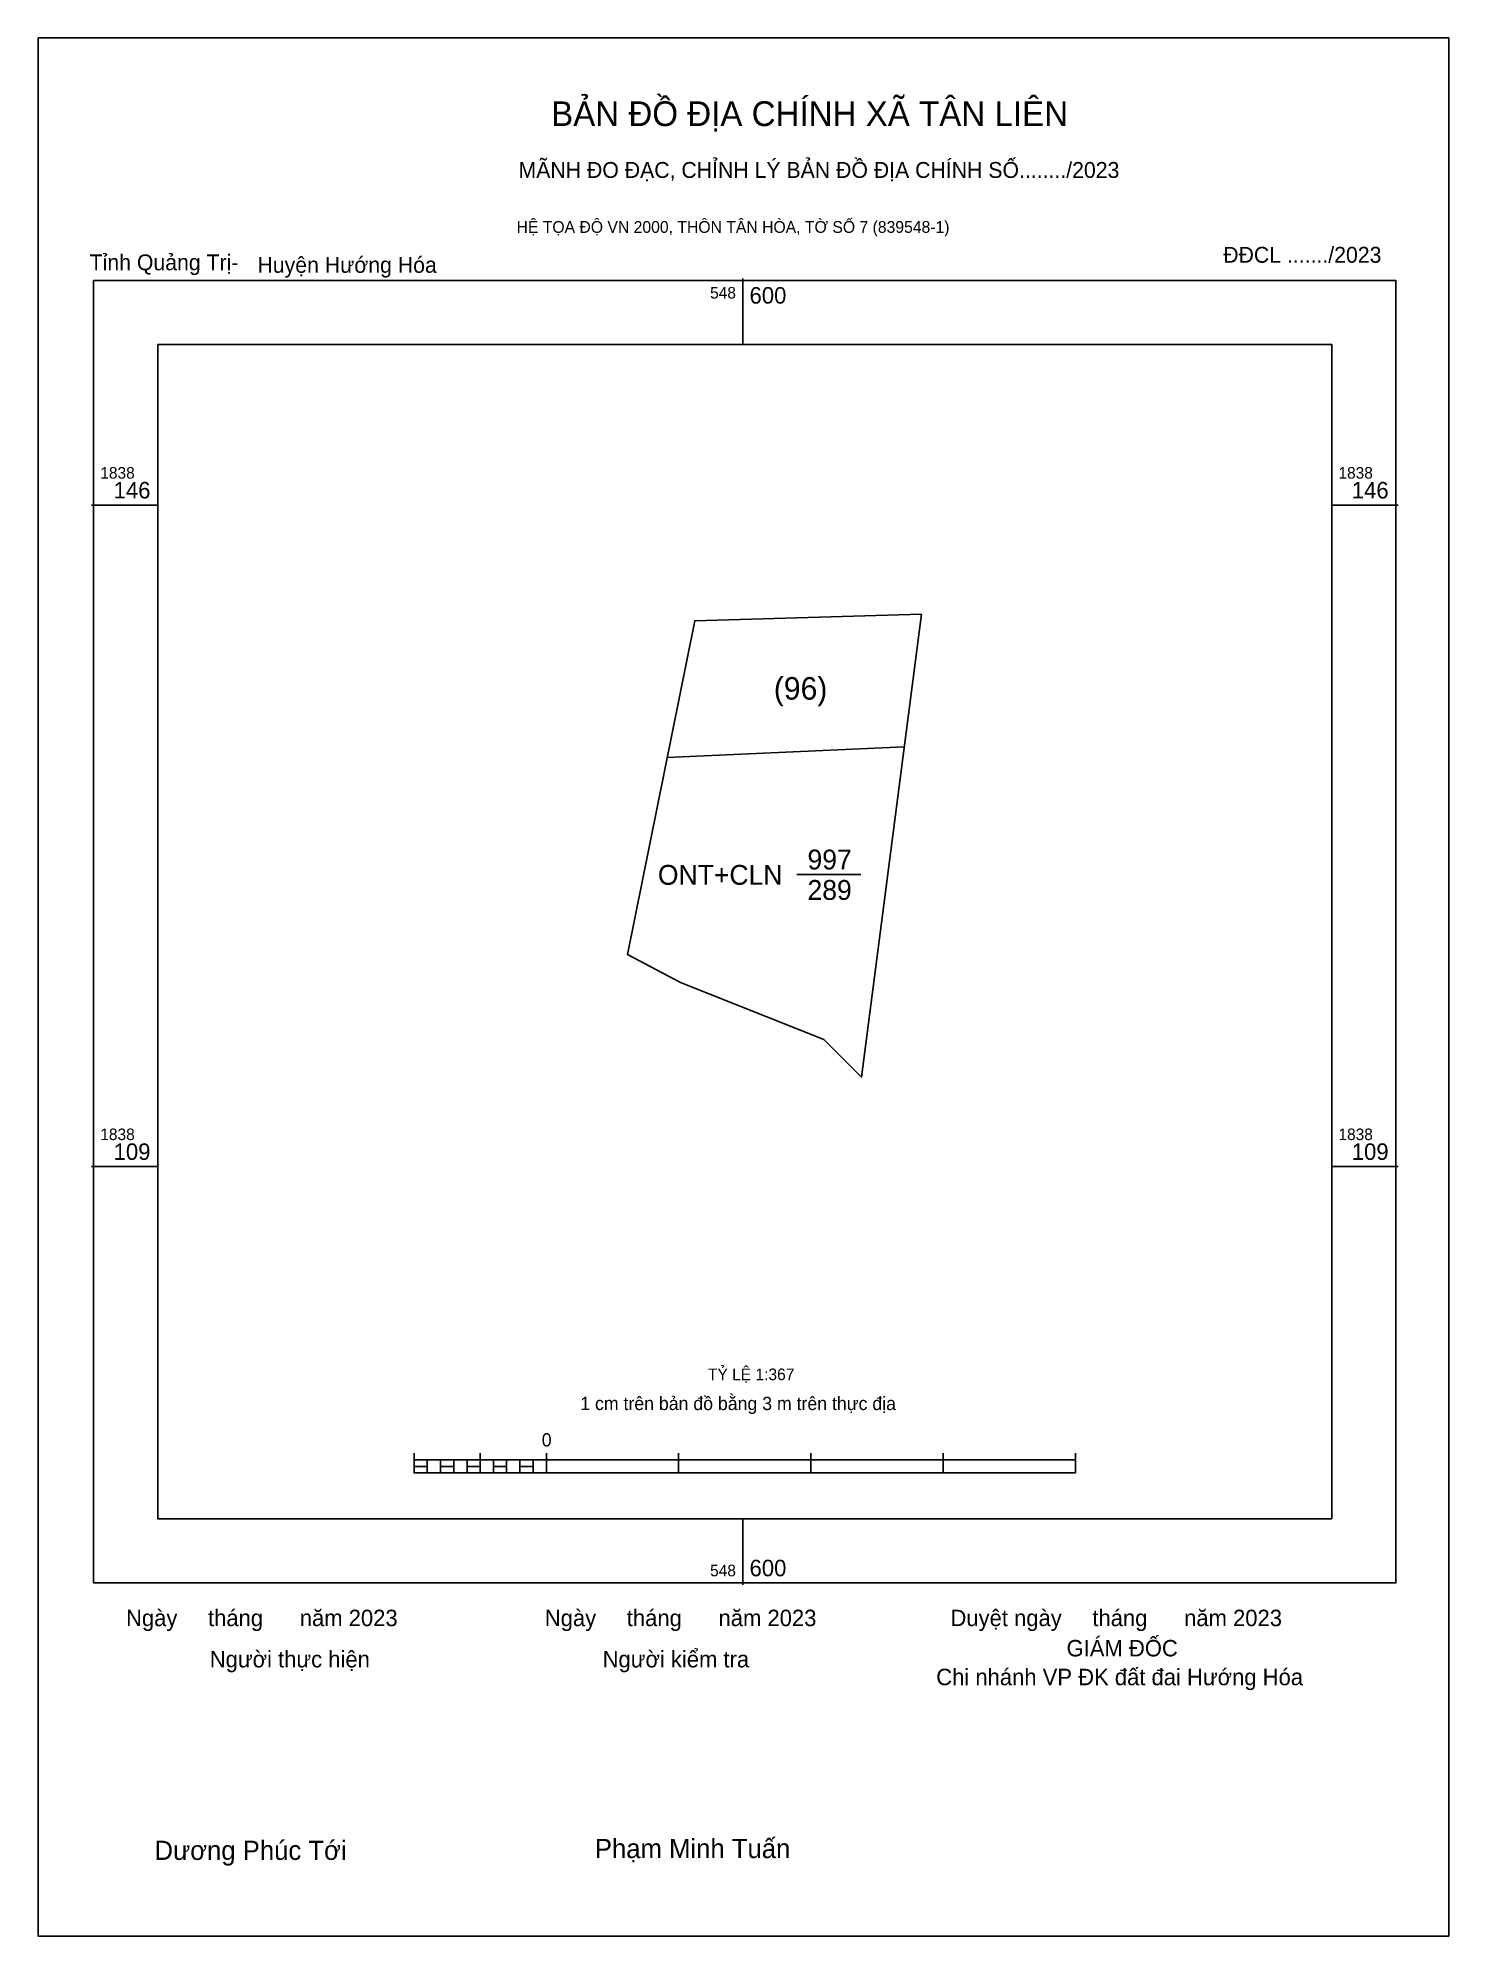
# Model space of a CAD drawing. Extents: x 548561 to 548640, y 1838067 to 1838172.
import ezdxf

# ---------------------------------------------------------------- set-up
doc = ezdxf.new("R2010")
doc.units = 0
for name, color, linetype in [('Level 1', 7, 'Continuous'), ('Level 10', 7, 'Continuous'), ('Level 13', 7, 'Continuous'), ('Level 15', 7, 'Continuous'), ('Level 36', 7, 'Continuous'), ('Level 6', 7, 'Continuous'), ('Level 62', 7, 'Continuous'), ('Level 63', 7, 'Continuous'), ('Level 9', 7, 'Continuous')]:
    doc.layers.add(name, color=color, linetype=linetype)

msp = doc.modelspace()

# ---------------------------------------------------------------- linework, layer by layer
at = {"layer": 'Level 10'}
msp.add_lwpolyline([(548605.03, 1838116.4), (548597.07, 1838119.56), (548594.13, 1838121.11), (548597.86, 1838139.65), (548610.45, 1838140.02), (548607.12, 1838114.31)], close=True, dxfattribs=at)
at = {"layer": 'Level 13'}
msp.add_line((548603.52, 1838125.55), (548607.08, 1838125.55), dxfattribs=at)
at = {"layer": 'Level 15'}
msp.add_lwpolyline([(548561.38, 1838172.01), (548639.75, 1838172.01), (548639.75, 1838066.61), (548561.38, 1838066.61)], close=True, dxfattribs=at)
at = {"layer": 'Level 36'}
msp.add_line((548596.33, 1838132.06), (548609.5, 1838132.64), dxfattribs=at)
at = {"layer": 'Level 62'}
msp.add_lwpolyline([(548568.03, 1838154.99), (548633.24, 1838154.99), (548633.24, 1838089.78), (548568.03, 1838089.78)], close=True, dxfattribs=at)
at = {"layer": 'Level 63'}
for p, q in [((548600.53, 1838158.66), (548600.53, 1838154.99)), ((548564.36, 1838146.07), (548568.03, 1838146.07)), ((548633.24, 1838146.07), (548636.92, 1838146.07)), ((548564.36, 1838109.34), (548568.03, 1838109.34)), ((548633.24, 1838109.34), (548636.92, 1838109.34)), ((548582.27, 1838093.43), (548582.27, 1838092.33)), ((548582.27, 1838093.06), (548619, 1838093.06)), ((548583, 1838093.06), (548583, 1838092.33)), ((548583.74, 1838093.06), (548583.74, 1838092.33)), ((548584.47, 1838093.06), (548584.47, 1838092.33)), ((548585.21, 1838093.06), (548585.21, 1838092.33)), ((548585.94, 1838093.43), (548585.94, 1838092.33)), ((548585.94, 1838093.06), (548585.94, 1838092.33)), ((548586.68, 1838093.06), (548586.68, 1838092.33)), ((548587.41, 1838093.06), (548587.41, 1838092.33)), ((548588.15, 1838093.06), (548588.15, 1838092.33)), ((548588.88, 1838093.06), (548588.88, 1838092.33)), ((548589.62, 1838093.43), (548589.62, 1838092.33)), ((548589.62, 1838093.06), (548589.62, 1838092.33)), ((548596.96, 1838093.43), (548596.96, 1838092.33)), ((548604.31, 1838093.43), (548604.31, 1838092.33)), ((548611.66, 1838093.43), (548611.66, 1838092.33)), ((548619, 1838093.43), (548619, 1838092.33)), ((548582.27, 1838092.33), (548619, 1838092.33)), ((548600.53, 1838089.78), (548600.53, 1838086.11))]:
    msp.add_line(p, q, dxfattribs=at)
for points in [[(548564.47, 1838158.55), (548636.8, 1838158.55), (548636.8, 1838086.22), (548564.47, 1838086.22)], [(548582.27, 1838092.69), (548583, 1838092.69), (548583, 1838092.33), (548582.27, 1838092.33)], [(548582.27, 1838092.69), (548583, 1838092.69), (548583, 1838092.33), (548582.27, 1838092.33)], [(548583.74, 1838092.69), (548584.47, 1838092.69), (548584.47, 1838092.33), (548583.74, 1838092.33)], [(548585.21, 1838092.69), (548585.94, 1838092.69), (548585.94, 1838092.33), (548585.21, 1838092.33)], [(548586.68, 1838092.69), (548587.41, 1838092.69), (548587.41, 1838092.33), (548586.68, 1838092.33)], [(548588.15, 1838092.69), (548588.88, 1838092.69), (548588.88, 1838092.33), (548588.15, 1838092.33)]]:
    msp.add_lwpolyline(points, close=True, dxfattribs=at)

# ---------------------------------------------------------------- texts
at = {"layer": 'Level 1'}
msp.add_text('(96)', height=1.25, dxfattribs=at).set_placement((548602.25, 1838135.27))
at = {"layer": 'Level 13'}
for s, p in [('997', (548604.12, 1838125.84)), ('ONT+CLN', (548595.81, 1838124.99)), ('289', (548604.12, 1838124.15))]:
    msp.add_text(s, height=1.102, dxfattribs=at).set_placement(p)
at = {"layer": 'Level 6'}
msp.add_text('TỶ LỆ 1:367', height=0.6458, dxfattribs=at).set_placement((548598.59, 1838097.48))
at = {"layer": 'Level 63'}
for s, height, p in [('BẢN ĐỒ ĐỊA CHÍNH XÃ TÂN LIÊN', 1.3752, (548589.88, 1838167.12)), ('MÃNH ĐO ĐẠC, CHỈNH LÝ BẢN ĐỒ ĐỊA CHÍNH SỐ......../2023', 0.8824, (548588.07, 1838164.24)), ('HỆ TỌA ĐỘ VN 2000, THÔN TÂN HÒA, TỜ SỐ 7 (839548-1)', 0.6532, (548587.96, 1838161.19)), ('548', 0.643, (548598.71, 1838157.54)), ('600', 0.918, (548600.9, 1838157.26)), ('1838', 0.643, (548564.84, 1838147.54)), ('1838', 0.643, (548633.61, 1838147.54)), ('146', 0.918, (548565.58, 1838146.44)), ('146', 0.918, (548634.35, 1838146.44)), ('1838', 0.643, (548564.84, 1838110.81)), ('109', 0.918, (548565.58, 1838109.71)), ('1838', 0.643, (548633.61, 1838110.81)), ('109', 0.918, (548634.35, 1838109.71)), ('1 cm trên bản đồ bằng 3 m trên thực địa', 0.7347, (548591.5, 1838095.82)), ('0', 0.735, (548589.36, 1838093.8)), ('600', 0.918, (548600.9, 1838086.59)), ('548', 0.643, (548598.71, 1838086.59)), ('Ngày     tháng      năm 2023', 0.9141, (548566.27, 1838083.82)), ('Ngày     tháng      năm 2023', 0.9141, (548589.53, 1838083.82)), ('Duyệt ngày     tháng      năm 2023', 0.9141, (548612.06, 1838083.82)), ('GIÁM ĐỐC', 0.914, (548618.51, 1838082.14)), ('Người thực hiện', 0.9141, (548570.92, 1838081.53)), ('Người kiểm tra', 0.9141, (548592.74, 1838081.53)), ('Chi nhánh VP ĐK đất đai Hướng Hóa', 0.9141, (548611.27, 1838080.54)), ('Dương Phúc Tới', 1.0662, (548567.85, 1838070.84)), ('Phạm Minh Tuấn', 1.0662, (548592.31, 1838070.94))]:
    msp.add_text(s, height=height, dxfattribs=at).set_placement(p)
at = {"layer": 'Level 9'}
for s, p in [('Tỉnh Quảng Trị-', (548564.25, 1838159.11)), ('ĐĐCL ......./2023', (548627.21, 1838159.53)), ('Huyện Hướng Hóa', (548573.57, 1838158.97))]:
    msp.add_text(s, height=0.8824, dxfattribs=at).set_placement(p)

doc.saveas('drawing.dxf')
